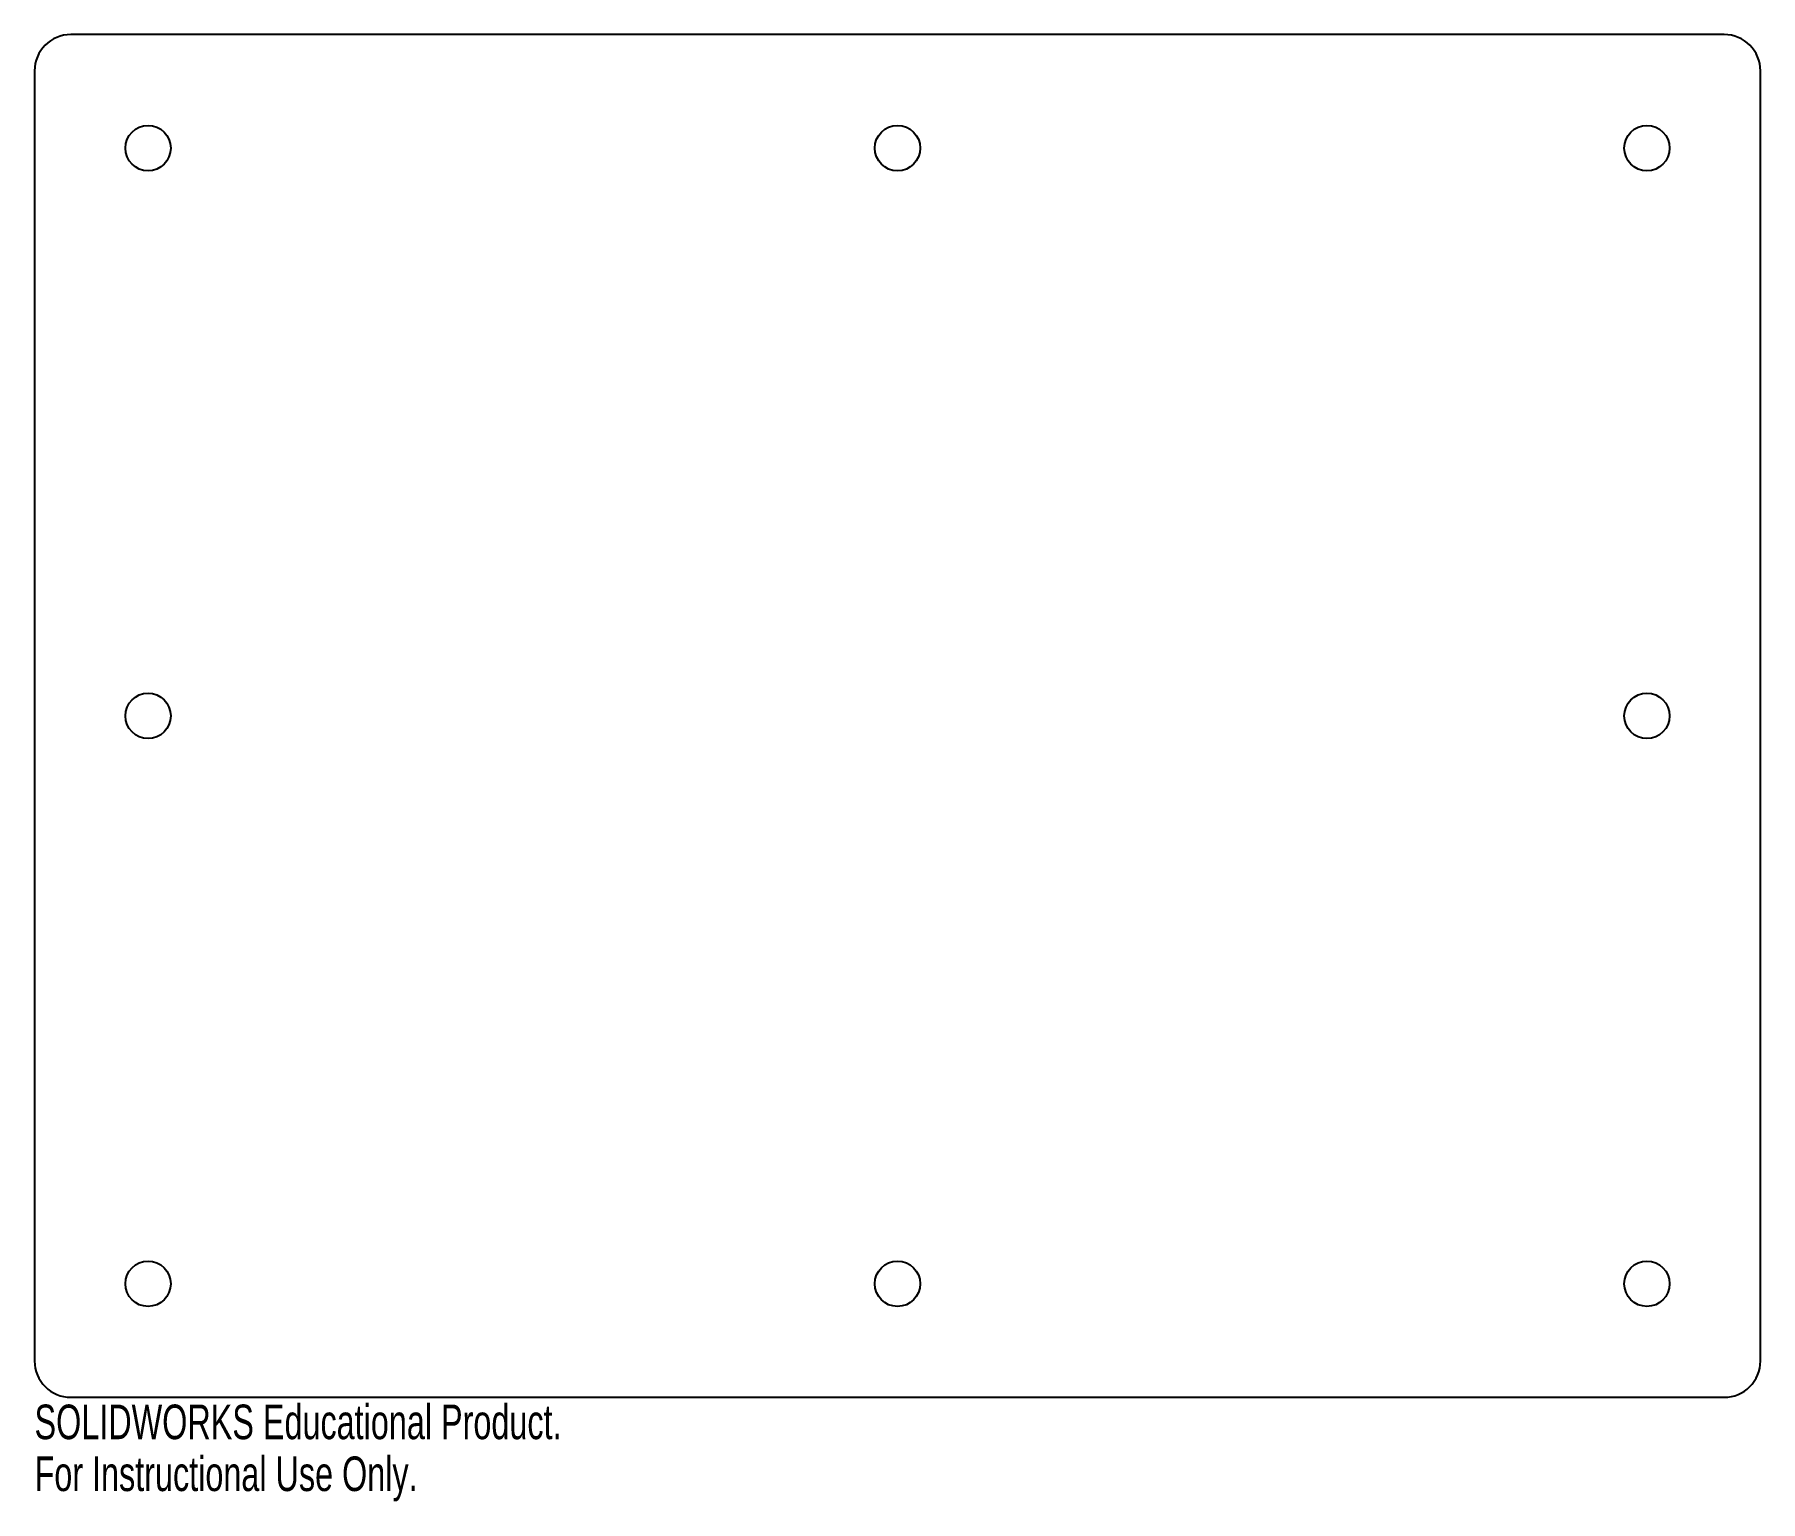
# Model space of a CAD drawing. Header units: inches. Extents: x -4.75 to 4.75, y -4.32 to 3.75.
import ezdxf

# ---------------------------------------------------------------- set-up
doc = ezdxf.new("R2010")
doc.units = ezdxf.units.IN
doc.header["$MEASUREMENT"] = 0
doc.styles.add('SLDTEXTSTYLE0', font='TXT', dxfattribs={"width": 0.7})

msp = doc.modelspace()

# ---------------------------------------------------------------- linework, layer by layer
at = {"color": 7, "linetype": 'Continuous', "lineweight": 25}
for p, q in [((4.55, 3.75), (-4.55, 3.75)), ((-4.75, 3.55), (-4.75, -3.55)), ((4.75, -3.55), (4.75, 3.55)), ((-4.55, -3.75), (4.55, -3.75))]:
    msp.add_line(p, q, dxfattribs=at)
for centre in [(-4.125, 3.125), (0, 3.125), (4.125, 3.125), (-4.125, 0), (4.125, 0), (-4.125, -3.125), (0, -3.125), (4.125, -3.125)]:
    msp.add_circle(centre, 0.125, dxfattribs=at)
for centre, start, end in [((-4.55, 3.55), 90, 180), ((4.55, 3.55), 0, 90), ((-4.55, -3.55), 180, 270), ((4.55, -3.55), 270, 0)]:
    msp.add_arc(centre, 0.2, start, end, dxfattribs=at)

# ---------------------------------------------------------------- texts
at = {"color": 7, "linetype": 'Continuous', "char_height": 0.1903, "attachment_point": 1, "style": 'SLDTEXTSTYLE0'}
for s, insert in [('SOLIDWORKS Educational Product.', (-4.75, -3.7901)), ('For Instructional Use Only.', (-4.75, -4.0756))]:
    msp.add_mtext(s, dxfattribs=dict(at, insert=insert))

doc.saveas('drawing.dxf')
